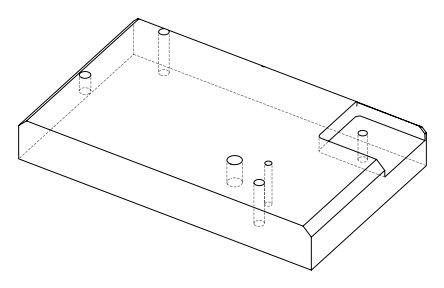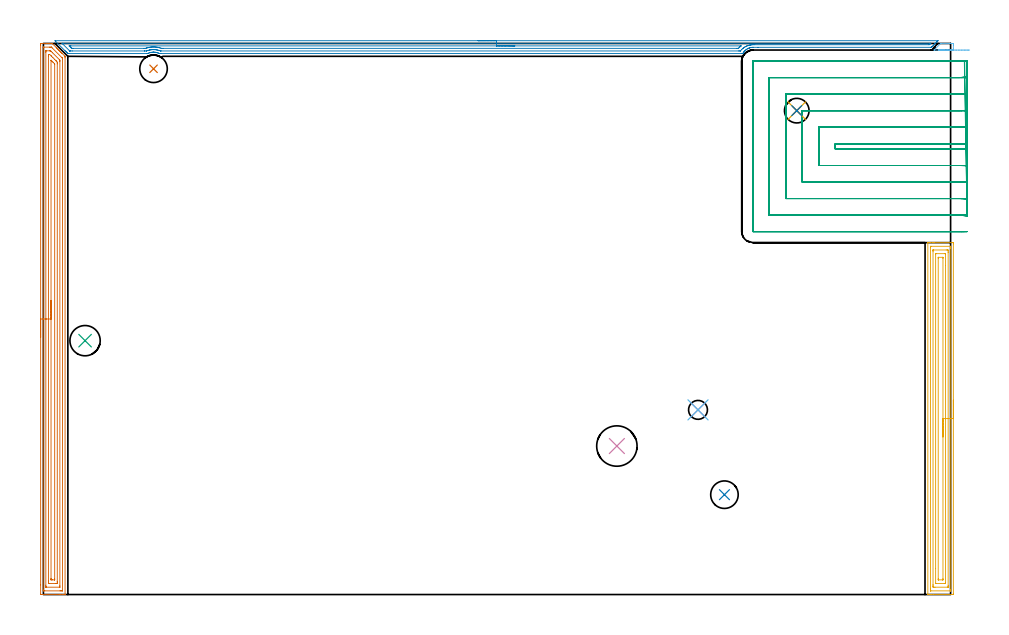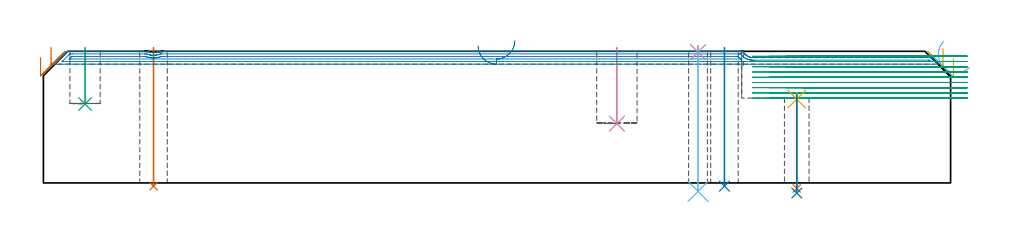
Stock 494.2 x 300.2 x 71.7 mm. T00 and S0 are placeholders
(PLAN: 14 operations, 8 tool changes, 67.8 min)
(1 INDEXABLE_INSERT_DRILL_THROUGH_HOLE_FROM_SOLID | STEP1HOLE_1 | NXT0302_001 | 0.3 min | 12627 mm3)
(2 INDEXABLE_INSERT_DRILL_THROUGH_HOLE_FROM_SOLID_1 | STEP1HOLE_3 | NXT0302_001 | 0.3 min | 12631 mm3)
(3 INDEXABLE_INSERT_DRILL_BLIND_HOLE_FROM_SOLID | STEP1POCKET | NXT0302_004 | 0.12 min | 6079 mm3)
(4 INDEXABLE_INSERT_DRILL_BLIND_HOLE_FROM_SOLID_1 | STEP1POCKET_1 | NXT0302_015 | 0.17 min | 14854 mm3)
(5 AREA_MILL | FG_CHAMFER_SURFACE | UGT0205_001 | 7.97 min | 19191 mm3)
(6 AREA_MILL_1 | FG_CHAMFER_SURFACE_1 | UGT0205_001 | 0.27 min | 1027 mm3)
(7 AREA_MILL_2 | FG_CHAMFER_SURFACE_2 | UGT0205_001 | 12.2 min | 26550 mm3)
(8 AREA_MILL_3 | FG_CHAMFER_SURFACE_3 | UGT0205_001 | 10.78 min | 11564 mm3)
(9 MILL_SLOT | SLOT_PARTIAL_RECTANGULAR | NXT0201_011 | Follow Part, ap 3, ae 75% | 34.86 min | 302110 mm3)
(10 SPOT_DRILL | STEP1HOLE | NXT0321_9005460120000 | 0.03 min | 15 mm3)
(11 SPOT_DRILL_1 | STEP1HOLE_2 | NXT0321_9005460120000 | 0.04 min | 6 mm3)
(12 DRILL_THROUGH_HOLE_INTO_CENTER | STEP1HOLE | UGT0301_216 | 0.31 min | 5914 mm3)
(13 DRILL_THROUGH_HOLE_INTO_CENTER_1 | STEP1HOLE_2 | NXT0301_055 | 0.21 min | 2538 mm3)
(14 DRILL_TO_ENLARGE_THROUGH_HOLE | STEP1HOLE_2 | UGT0301_268 | 0.22 min | 3955 mm3)
(TOOL NXT0302_001 | Index. Insert Drill 15mm [880-D1500L20-05] | D15 PA176 FL75 Z2)
(TOOL NXT0302_004 | Index. Insert Drill 16.5mm [880-D1650L20-05] | D16.5 PA176 FL83 Z2)
(TOOL NXT0302_015 | Index. Insert Drill 22mm [880-D2200L25-03] | D22 PA176 FL66 Z2)
(TOOL UGT0205_001 | Chamfer Mill 20 x 3 x 45 deg. | D20 FL50 Z2)
(TOOL NXT0201_011 | ENDMILL 12mm [2P460-1200-NA 1630] | D12 FL38 Z6)
(TOOL NXT0321_9005460120000 | NC Spot Drill, 142deg, 12mm, Carbide, Uncoated | D12 PA142 FL30 Z2)
(TOOL UGT0301_216 | Twist Drill 10.3 mm | D10.3 PA118 FL82 Z2)
(TOOL NXT0301_055 | Carbide Drill 8.4mm [860.1-0840-042A1-MM 2214] | D8.4 PA140 FL61 Z2)
(TOOL UGT0301_268 | Twist Drill 13.4 mm | D13.4 PA118 FL108 Z2)
(OP 1 INDEXABLE_INSERT_DRILL_THROUGH_HOLE_FROM_SOLID)
G17 G21 G94 G90
T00 M6
G54
G17 G0 G90 X60. Y286.4 S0 M3
G43 Z81.7 H1
G94 G81 G98 Z-1.762 F250. R73.7
G80
M5
M2
(OP 2 INDEXABLE_INSERT_DRILL_THROUGH_HOLE_FROM_SOLID_1)
G17 G21 G94 G90
T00 M6
G54
G17 G0 G90 X371. Y54.4 S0 M3
G43 Z81.7 H1
G94 G81 G98 Z-1.762 F250. R73.7
G80
M5
M2
(OP 3 INDEXABLE_INSERT_DRILL_BLIND_HOLE_FROM_SOLID)
G17 G21 G94 G90
T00 M6
G54
G17 G0 G90 X22.7 Y138.3 S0 M3
G43 Z81.7 H1
G94 G81 G98 Z43. F250. R73.7
G80
M5
M2
(OP 4 INDEXABLE_INSERT_DRILL_BLIND_HOLE_FROM_SOLID_1)
G17 G21 G94 G90
T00 M6
G54
G17 G0 G90 X312.4 Y80.9 S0 M3
G43 Z81.7 H1
G94 G81 G98 Z32.3 F250. R73.7
G80
M5
M2
(OP 5 AREA_MILL)
G17 G21 G94 G90
T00 M6
G54
G17 G0 G90 X495.7 Y105.85 S1061 M3
G43 Z81.7 H0
Z67.8
G94 G1 Y105.812 Z66.928 F250.
Y105.698 Z66.064
Y105.509 Z65.212
Y105.247 Z64.38
Y104.913 Z63.574
Y104.51 Z62.8
Y104.042 Z62.064
Y103.51 Z61.372
Y102.921 Z60.729
Y102.278 Z60.14
Y101.586 Z59.608
Y100.85 Z59.14
Y100.076 Z58.737
Y99.27 Z58.403
Y98.438 Z58.141
Y97.586 Z57.952
Y96.722 Z57.838
Y95.85 Z57.8
Y0.628
X495.695 Y0.115 Z57.803
X495.692 Y0.01 Z57.806
X495.582 Y0. Z57.915
X484.807 Z68.688
X483.41 Z70.086
X483.055 Z70.44
X482.107 Z71.393
X481.953 Z71.539
X481.892 Z71.6
X481.803 Y0.01 Z71.688
X481.8 Y0.181 Z71.7
Y191.519
X481.802 Y191.69 Z71.689
X481.951 Y191.697 Z71.541
X482.107 Y191.7 Z71.392
X482.343 Z71.156
X483.055 Z70.44
X484.286 Z69.21
X484.807 Z68.688
X485.423 Z68.072
X495.322 Z58.176
X495.585 Y191.697 Z57.913
X495.692 Y191.69 Z57.806
X495.699 Y191.581 Z57.799
X495.7 Y191.071 Z57.8
Y95.85
X494.286 Z59.214
X494.285 Y2.58 Z59.215
Y2.417
X494.28 Y2.052 Z59.22
X494.279 Y2.015 Z59.221
X494.222 Y2.01 Z59.278
X494.114 Y2.004 Z59.386
X493.977 Y2.001 Z59.523
X483.462 Z70.038
X483.279 Y2.006 Z70.221
X483.245 Y2.01 Z70.255
X483.221 Y2.017 Z70.279
X483.22 Y2.059 Z70.28
X483.216 Y2.252 Z70.284
X483.215 Y2.417 Z70.285
X483.214 Y3.148 Z70.286
X483.215 Y189.12 Z70.285
X483.216 Y189.283 Z70.284
X483.22 Y189.648 Z70.28
X483.221 Y189.685 Z70.279
X483.278 Y189.69 Z70.222
X483.386 Y189.696 Z70.114
X483.523 Y189.699 Z69.977
X494.038 Z59.462
X494.221 Y189.694 Z59.279
X494.255 Y189.69 Z59.245
X494.279 Y189.683 Z59.221
X494.28 Y189.641 Z59.22
X494.284 Y189.448 Z59.216
X494.285 Y189.283 Z59.215
X494.286 Y188.552 Z59.214
Y95.85
X492.872 Z60.628
X492.871 Y4.917 Z60.629
X492.868 Y4.205 Z60.632
X492.865 Y4.029 Z60.635
X492.863 Y4.01 Z60.637
X492.843 Y4.007 Z60.657
X492.793 Y4.003 Z60.707
X492.693 Y4.001 Z60.807
X485.683 Y4. Z67.817
X485.004 Y4.004 Z68.496
X484.807 Y4.01 Z68.693
X484.635 Y4.032 Z68.865
X484.632 Y4.205 Z68.868
X484.63 Y4.386 Z68.87
X484.629 Y5.099 Z68.871
X484.628 Y5.281 Z68.872
X484.629 Y186.783 Z68.871
X484.632 Y187.495 Z68.868
X484.635 Y187.671 Z68.865
X484.637 Y187.69 Z68.863
X484.657 Y187.693 Z68.843
X484.707 Y187.697 Z68.793
X484.807 Y187.699 Z68.693
X491.817 Y187.7 Z61.683
X492.496 Y187.696 Z61.004
X492.693 Y187.69 Z60.807
X492.865 Y187.668 Z60.635
X492.868 Y187.495 Z60.632
X492.87 Y187.314 Z60.63
X492.871 Y186.601 Z60.629
X492.872 Y186.419 Z60.628
Y95.85
X491.457 Z62.043
Y6.36
X491.455 Y6.184 Z62.045
X491.452 Y6.044 Z62.048
X491.45 Y6.01 Z62.05
X491.429 Y6.007 Z62.071
X491.375 Y6.004 Z62.125
X490.941 Y6. Z62.559
X486.559 Z66.941
X486.126 Y6.004 Z67.374
X486.073 Y6.007 Z67.427
X486.052 Y6.01 Z67.448
X486.049 Y6.024 Z67.451
X486.045 Y6.088 Z67.455
X486.044 Y6.149 Z67.456
X486.043 Y14.18 Z67.457
Y185.34
X486.045 Y185.516 Z67.455
X486.048 Y185.656 Z67.452
X486.05 Y185.69 Z67.45
X486.071 Y185.693 Z67.429
X486.125 Y185.696 Z67.375
X486.559 Y185.7 Z66.941
X490.941 Z62.559
X491.374 Y185.696 Z62.126
X491.427 Y185.693 Z62.073
X491.448 Y185.69 Z62.052
X491.451 Y185.676 Z62.049
X491.455 Y185.612 Z62.045
X491.456 Y185.551 Z62.044
X491.457 Y179.253 Z62.043
Y95.85
X490.043 Z63.457
Y8.675
X490.039 Y8.239 Z63.461
X490.036 Y8.024 Z63.464
X490.031 Y8.009 Z63.469
X490.002 Y8.006 Z63.498
X489.945 Y8.002 Z63.555
X489.85 Y8. Z63.65
X487.573 Y8.001 Z65.927
X487.52 Y8.002 Z65.98
X487.482 Y8.006 Z66.018
X487.465 Y8.01 Z66.035
X487.464 Y8.026 Z66.036
X487.46 Y8.235 Z66.04
X487.457 Y8.654 Z66.043
Y183.025
X487.461 Y183.461 Z66.039
X487.464 Y183.676 Z66.036
X487.469 Y183.69 Z66.031
X487.498 Y183.694 Z66.002
X487.556 Y183.697 Z65.944
X487.65 Y183.7 Z65.85
X489.927 Y183.699 Z63.573
X489.98 Y183.698 Z63.52
X490.018 Y183.694 Z63.482
X490.035 Y183.69 Z63.465
X490.036 Y183.674 Z63.464
X490.04 Y183.465 Z63.46
X490.043 Y183.046 Z63.457
Y95.85
Y94.978 Z63.495
Y94.114 Z63.609
Y93.262 Z63.798
Y92.43 Z64.06
Y91.624 Z64.394
Y90.85 Z64.797
Y90.114 Z65.265
Y89.422 Z65.796
Y88.779 Z66.386
Y88.19 Z67.029
Y87.658 Z67.721
Y87.19 Z68.457
Y86.787 Z69.231
Y86.453 Z70.037
Y86.191 Z70.869
Y86.002 Z71.72
Y85.888 Z72.585
Y85.85 Z73.457
G0 Z81.7
M5
M2
(OP 6 AREA_MILL_1)
G17 G21 G94 G90
T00 M6
G54
G17 G0 G90 X504.592 Y296.601 S1061 M3
G43 Z81.7 H0
Z63.
G94 G1 X503.947 Y296.6 Z62.413 F250.
X503.253 Z61.884
X502.516 Z61.418
X501.741 Z61.018
X500.934 Z60.686
X500.101 Z60.427
X499.248 Z60.241
X498.383 Z60.13
X497.511 Z60.095
X496.64 Z60.135
X495.775 Z60.252
X494.924 Z60.444
X494.093 Z60.709
X493.288 Z61.045
X492.516 Z61.451
X491.782 Z61.922
X491.091 Z62.455
X490.45 Z63.047
X489.199 Z64.3
X485.261 Y296.601 Z68.238
X485.215 Y296.61 Z68.282
X485.221 Y296.622 Z68.278
X488.618 Y300.019 Z64.88
X488.692 Y300.093 Z64.804
X488.792 Y300.19 Z64.704
X488.827 Y300.2 Z64.67
X493.593 Z59.906
X494.405 Z59.089
X494.878 Z58.616
X495.284 Y300.196 Z58.21
X495.69 Y300.192 Z57.805
X495.693 Y300.136 Z57.802
X495.699 Y299.725 Z57.801
X495.7 Y299.307 Z57.8
Y297.075
X495.696 Y296.606 Z57.799
X495.695 Y296.604 Z57.801
X495.69 Y296.6 Z57.805
X490.889 Z62.604
X490.45 Z63.047
X489.863 Z63.692
X489.334 Z64.386
X488.868 Z65.123
X488.467 Z65.898
X488.136 Z66.705
X487.877 Z67.538
X487.691 Z68.39
X487.579 Z69.256
X487.544 Z70.127
X487.585 Z70.999
X487.702 Z71.863
X487.894 Z72.714
X488.159 Z73.545
X488.495 Z74.35
X488.9 Z75.123
X489.372 Z75.857
X489.905 Z76.547
X490.496 Z77.189
G0 Z81.7
M5
M2
(OP 7 AREA_MILL_2)
G17 G21 G94 G90
T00 M6
G54
G17 G0 G90 X-1.5 Y140.1 S1061 M3
G43 Z81.7 H0
Z68.4
G94 G1 Y140.138 Z67.528 F250.
Y140.252 Z66.663
Y140.441 Z65.812
Y140.703 Z64.98
Y141.037 Z64.174
Y141.44 Z63.4
Y141.908 Z62.664
Y142.44 Z61.972
Y143.029 Z61.329
Y143.672 Z60.74
Y144.364 Z60.208
Y145.1 Z59.74
Y145.874 Z59.337
Y146.68 Z59.003
Y147.512 Z58.741
Y148.364 Z58.552
Y149.228 Z58.438
Y150.1 Z58.4
Y299.177
X-1.499 Y299.594 Z58.401
X-1.494 Y300.063 Z58.403
X-1.491 Y300.191 Z58.405
X-1.03 Y300.2 Z58.867
X1.619 Z61.513
X2.185 Z62.082
X2.502 Z62.398
X3.068 Z62.964
X3.384 Z63.279
X4.692 Z64.591
X4.796 Y300.199 Z64.693
X4.811 Y300.189 Z64.709
X5.024 Y299.976 Z64.924
X6.978 Y298.022 Z66.878
X7.192 Y297.809 Z67.09
X7.357 Y297.646 Z67.252
X7.518 Y297.483 Z67.416
X7.639 Y297.363 Z67.536
X7.798 Y297.204 Z67.693
X7.955 Y297.046 Z67.852
X8.085 Y296.916 Z67.983
X8.24 Y296.763 Z68.135
X8.391 Y296.61 Z68.289
X8.531 Y296.47 Z68.429
X8.681 Y296.321 Z68.577
X8.828 Y296.173 Z68.726
X8.977 Y296.024 Z68.875
X9.123 Y295.88 Z69.018
X9.265 Y295.736 Z69.162
X9.423 Y295.578 Z69.321
X9.564 Y295.438 Z69.46
X9.701 Y295.3 Z69.599
X9.87 Y295.131 Z69.768
X10.005 Y294.997 Z69.901
X10.138 Y294.863 Z70.036
X11.771 Y293.229 Z71.668
X11.795 Y293.202 Z71.691
X11.802 Y293.189 Z71.696
X11.8 Y292.454 Z71.7
Y0.16
X11.797 Y0.009 Z71.688
X11.79 Y0.007 Z71.681
X11.463 Y0. Z71.362
X11.079 Z70.979
X10.447 Z70.342
X9.248 Z69.145
X8.681 Z68.575
X-1.251 Z58.646
X-1.314 Y0.001 Z58.583
X-1.492 Y0.01 Z58.406
X-1.499 Y0.188 Z58.399
X-1.5 Y5.278 Z58.4
Y150.1
X-0.086 Z59.814
X-0.085 Y298.017 Z59.815
X-0.084 Y298.12 Z59.816
X-0.081 Y298.171 Z59.819
X-0.08 Y298.189 Z59.82
X-0.037 Y298.19 Z59.863
X0.351 Y298.198 Z60.251
X3.384 Y298.2 Z63.284
X3.881 Y298.199 Z63.781
X4.267 Y298.195 Z64.167
X4.322 Y298.191 Z64.222
X4.353 Y298.186 Z64.253
X4.382 Y298.16 Z64.282
X4.502 Y298.045 Z64.402
X4.741 Y297.809 Z64.641
X10.096 Y292.454 Z69.996
X10.276 Y292.271 Z70.176
X10.34 Y292.203 Z70.24
X10.374 Y292.164 Z70.274
X10.379 Y292.141 Z70.279
X10.381 Y292.038 Z70.281
X10.385 Y291.623 Z70.285
X10.386 Y291.561 Z70.286
X10.385 Y2.183 Z70.285
X10.384 Y2.08 Z70.284
X10.381 Y2.029 Z70.281
X10.38 Y2.011 Z70.28
X10.337 Y2.01 Z70.237
X9.949 Y2.002 Z69.849
X9.564 Y2. Z69.464
X9.068 Z68.968
X0.736 Z60.636
X0.238 Y2.002 Z60.138
X0.022 Y2.01 Z59.922
X-0.079 Y2.014 Z59.821
X-0.085 Y2.328 Z59.815
Y2.391
X-0.086 Y150.1 Z59.814
X1.328 Z61.228
X1.329 Y295.425 Z61.229
X1.332 Y296.024 Z61.232
X1.335 Y296.168 Z61.235
X1.344 Y296.19 Z61.244
X1.387 Y296.196 Z61.287
X1.445 Y296.199 Z61.345
X3.384 Z63.284
X3.559 Y296.197 Z63.459
X3.9 Y296.189 Z63.8
X4.075 Y296.024 Z63.975
X4.267 Y295.834 Z64.167
X4.97 Y295.131 Z64.87
X8.681 Y291.419 Z68.581
X8.865 Y291.229 Z68.765
X8.954 Y291.135 Z68.854
X8.964 Y290.962 Z68.864
X8.969 Y290.669 Z68.869
X8.971 Y290.376 Z68.871
Y4.775
X8.967 Y4.176 Z68.867
X8.965 Y4.032 Z68.865
X8.956 Y4.01 Z68.856
X8.913 Y4.004 Z68.813
X8.855 Y4.001 Z68.755
X1.619 Z61.519
X1.445 Y4.005 Z61.345
X1.335 Y4.01 Z61.235
X1.332 Y4.079 Z61.232
X1.329 Y4.176 Z61.229
X1.328 Y4.47 Z61.228
Y5.069
Y150.1
X2.743 Z62.643
Y293.102
X2.744 Y293.346 Z62.644
X2.749 Y293.988 Z62.649
X2.758 Y294.19 Z62.658
X2.962 Y294.193 Z62.862
X3.384 Z63.284
X3.433 Y294.19 Z63.333
X4.267 Y293.383 Z64.167
X4.305 Y293.346 Z64.205
X5.15 Y292.502 Z65.05
X6.09 Y291.561 Z65.99
X6.916 Y290.734 Z66.816
X6.978 Y290.669 Z66.878
X7.55 Y290.027 Z67.45
X7.553 Y289.776 Z67.453
X7.557 Y289.128 Z67.457
Y7.098
X7.556 Y6.854 Z67.456
X7.55 Y6.212 Z67.45
X7.542 Y6.01 Z67.442
X6.877 Y6. Z66.777
X3.384 Z63.284
X3.346 Z63.246
X2.954 Y6.006 Z62.854
X2.764 Y6.01 Z62.664
X2.75 Y6.115 Z62.65
X2.745 Y6.608 Z62.645
X2.743 Y6.854 Z62.643
Y7.502
Y150.1
X4.157 Z64.057
Y290.892
X4.158 Y290.966 Z64.058
X4.16 Y291.025 Z64.06
X4.162 Y291.033 Z64.062
X4.164 Z64.064
X4.179 Y291.021 Z64.079
X4.267 Y290.934 Z64.167
X4.533 Y290.669 Z64.433
X5.15 Y290.052 Z65.05
X5.425 Y289.776 Z65.325
X6.033 Y289.165 Z65.933
X6.1 Y289.093 Z66.
X6.132 Y289.057 Z66.032
X6.136 Y288.994 Z66.036
X6.14 Y288.884 Z66.04
X6.142 Y288.773 Z66.042
X6.143 Y8.416 Z66.043
X6.141 Y8.193 Z66.041
X6.137 Y8.045 Z66.037
X6.135 Y8.008 Z66.035
X6.13 Y8.006 Z66.03
X6.112 Y8.003 Z66.012
X6.033 Y8.001 Z65.933
X4.899 Y8. Z64.799
X4.267 Y8.004 Z64.167
X4.178 Y8.007 Z64.078
X4.169 Y8.009 Z64.069
X4.164 Y8.038 Z64.064
X4.16 Y8.155 Z64.06
X4.158 Y8.304 Z64.058
X4.157 Y8.527 Z64.057
Y8.639
Y150.1
Y150.972 Z64.095
Y151.836 Z64.209
Y152.688 Z64.398
Y153.52 Z64.66
Y154.326 Z64.994
Y155.1 Z65.397
Y155.836 Z65.865
Y156.528 Z66.396
Y157.171 Z66.986
Y157.76 Z67.629
Y158.292 Z68.321
Y158.76 Z69.057
Y159.163 Z69.831
Y159.497 Z70.637
Y159.759 Z71.469
Y159.948 Z72.32
Y160.062 Z73.185
Y160.1 Z74.057
G0 Z81.7
M5
M2
(OP 8 AREA_MILL_3)
G17 G21 G94 G90
T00 M6
G54
G17 G0 G90 X236.8 Y301.7 S1061 M3
G43 Z81.7 H0
Z74.7
G94 G1 X236.838 Z73.828 F250.
X236.952 Z72.963
X237.141 Z72.112
X237.403 Z71.28
X237.737 Z70.474
X238.14 Z69.7
X238.608 Z68.964
X239.14 Z68.272
X239.729 Z67.629
X240.372 Z67.04
X241.064 Z66.508
X241.8 Z66.04
X242.574 Z65.637
X243.38 Z65.303
X244.212 Z65.041
X245.063 Z64.852
X245.928 Z64.738
X246.8 Z64.7
X487.277
X487.283 Y301.695 Z64.704
X487.277 Y301.679 Z64.719
X487.22 Y301.62 Z64.779
X487.19 Y301.59 Z64.809
X486.979 Y301.378 Z65.02
X486.879 Y301.278 Z65.12
X486.681 Y301.081 Z65.319
X486.593 Y300.993 Z65.407
X486.44 Y300.838 Z65.559
X486.383 Y300.782 Z65.616
X485.753 Y300.153 Z66.247
X485.56 Y299.959 Z66.438
X484.913 Y299.313 Z67.087
X484.681 Y299.079 Z67.317
X484.074 Y298.474 Z67.926
X484.001 Y298.4 Z67.999
X483.738 Y298.141 Z68.254
X483.695 Y298.103 Z68.289
X483.554 Y298.1 Z68.3
X389.299
X386.619 Y298.098 Z68.301
X386.582
X386.564
X386.333 Y298.09 Z68.309
X386.276 Y298.086 Z68.311
X386.116 Y298.075 Z68.325
X385.671 Y298.026 Z68.373
X385.553 Y298.01 Z68.389
X385.279 Y297.946 Z68.447
X385.163 Y297.922 Z68.474
X384.832 Y297.83 Z68.565
X384.777 Y297.816 Z68.581
X384.619 Y297.76 Z68.639
X384.597 Y297.753 Z68.646
X384.385 Y297.675 Z68.719
X384.328 Y297.655 Z68.74
X383.885 Y297.467 Z68.932
X383.581 Y297.308 Z69.089
X383.286 Y297.136 Z69.262
X382.991 Y296.934 Z69.462
X382.73 Y296.726 Z69.674
X382.587 Y296.609 Z69.787
X382.337 Y296.386 Z70.013
X382.237 Y296.295 Z70.101
X382.2 Y296.262 Z70.135
X382.152 Y296.214 Z70.186
X382.098 Y296.158 Z70.241
X382.045 Y296.096 Z70.303
X381.967 Y296.002 Z70.394
X381.854 Y295.87 Z70.529
X381.779 Y295.782 Z70.617
X381.688 Y295.659 Z70.74
X381.616 Y295.562 Z70.834
X381.556 Y295.483 Z70.916
X381.487 Y295.389 Z71.009
X381.365 Y295.201 Z71.197
X381.315 Y295.122 Z71.274
X381.258 Y295.036 Z71.363
X381.205 Y294.953 Z71.446
X381.166 Y294.884 Z71.514
X381.061 Y294.703 Z71.688
X380.365 Y294.7 Z71.7
X64.097
X63.279 Y294.706 Z71.692
X63.204 Y294.732 Z71.667
X63.145 Y294.756 Z71.642
X62.833 Y294.888 Z71.51
X62.384 Y295.054 Z71.343
X62.37 Y295.058 Z71.339
X61.939 Y295.187 Z71.21
X61.864 Y295.204 Z71.19
X61.636 Y295.26 Z71.137
X61.49 Y295.295 Z71.102
X61.417 Y295.309 Z71.088
X61.213 Y295.347 Z71.051
X61.005 Y295.378 Z71.021
X60.934 Y295.389 Z71.01
X60.792 Y295.401 Z70.997
X60.756 Y295.405 Z70.994
X60.598 Y295.416 Z70.977
X60.524 Y295.419 Z70.972
X60.151 Y295.439 Z70.957
X60.146
X60.036 Y295.436 Z70.952
X59.943 Y295.434
X59.837 Z70.958
X59.704 Y295.432 Z70.96
X59.63 Y295.425 Z70.963
X59.395 Y295.411 Z70.984
X59.316 Y295.405 Z70.989
X59.066 Y295.389 Z71.009
X58.811 Y295.35 Z71.049
X58.8 Y295.348 Z71.051
X58.363 Y295.261 Z71.138
X58.29 Y295.242 Z71.156
X57.918 Y295.148 Z71.251
X57.469 Y295.004 Z71.396
X57.025 Y294.835 Z71.565
X56.95 Y294.801 Z71.598
X56.911 Y294.784 Z71.615
X56.716 Y294.704 Z71.689
X56.504 Y294.7 Z71.7
X14.066
X13.296 Y294.705 Z71.691
X13.173 Y294.827 Z71.571
X13.014 Y294.984 Z71.413
X12.875 Y295.122 Z71.273
X12.726 Y295.273 Z71.125
X12.59 Y295.409 Z70.988
X12.436 Y295.562 Z70.833
X12.279 Y295.72 Z70.678
X12.157 Y295.842 Z70.556
X11.996 Y296.002 Z70.393
X11.833 Y296.166 Z70.232
X6.668 Y301.332 Z65.068
X6.472 Y301.531 Z64.869
X6.319 Y301.693 Z64.706
X6.472 Y301.7 Z64.7
X246.8
Y300.286 Z66.114
X483.107 Z66.115
X483.223 Y300.285
X483.365 Y300.281 Z66.119
X483.418 Y300.279 Z66.121
X483.409 Y300.267 Z66.133
X483.328 Y300.181 Z66.219
X483.205 Y300.055 Z66.345
X483.107 Y299.958 Z66.442
X482.884 Y299.739 Z66.661
X482.657 Y299.519 Z66.881
X482.219 Y299.514 Z66.886
X387.518
X386.621 Y299.513 Z66.887
X386.182 Y299.494 Z66.906
X385.779 Y299.467 Z66.933
X385.725 Y299.461 Z66.939
X385.331 Y299.413 Z66.987
X384.992 Y299.362 Z67.038
X384.919 Y299.349 Z67.051
X384.832 Y299.33 Z67.07
X384.273 Y299.19 Z67.21
X384.126 Y299.15 Z67.25
X383.939 Y299.094 Z67.306
X383.599 Y298.974 Z67.426
X383.367 Y298.89 Z67.51
X383.045 Y298.759 Z67.641
X382.961 Y298.723 Z67.677
X382.78 Y298.64 Z67.76
X382.369 Y298.426 Z67.974
X382.152 Y298.3 Z68.1
X381.817 Y298.09 Z68.31
X381.358 Y297.76 Z68.64
X381.301 Y297.718 Z68.682
X381.286 Y297.706 Z68.694
X381.258 Y297.683 Z68.717
X380.827 Y297.305 Z69.095
X380.38 Y296.881 Z69.519
X380.373 Y296.873 Z69.527
X379.758 Y296.121 Z70.279
X379.666 Y296.119 Z70.281
X379.472 Y296.115 Z70.285
X379.357
X378.578 Y296.114 Z70.286
X64.097 Y296.115 Z70.285
X63.982
X63.886 Y296.119 Z70.281
X63.839 Y296.121 Z70.279
X63.773 Y296.143 Z70.257
X63.536 Y296.223 Z70.177
X63.204 Y296.338 Z70.062
X62.712 Y296.486 Z69.914
X62.31 Y296.586 Z69.814
X61.968 Y296.663 Z69.737
X61.561 Y296.739 Z69.661
X61.483 Y296.751 Z69.649
X61.417 Y296.759 Z69.641
X61.006 Y296.801 Z69.599
X60.568 Y296.837 Z69.563
X60.524 Y296.839 Z69.561
X60.09 Y296.849 Z69.551
X59.63
X58.831 Y296.788 Z69.612
X58.737 Y296.777 Z69.623
X58.369 Y296.723 Z69.677
X58.06 Y296.668 Z69.732
X57.962 Y296.648 Z69.752
X57.843 Y296.621 Z69.779
X57.34 Y296.497 Z69.903
X56.95 Y296.383 Z70.017
X56.657 Y296.288 Z70.112
X56.181 Y296.124 Z70.276
X56.057 Y296.119 Z70.281
X55.94 Y296.117 Z70.283
X55.163 Y296.114 Z70.286
X55.049
X15.739
X14.96 Y296.116 Z70.284
X14.57 Y296.118 Z70.282
X14.376 Y296.121 Z70.279
X14.336 Y296.126 Z70.274
X14.31 Y296.147 Z70.253
X14.26 Y296.193 Z70.207
X14.066 Y296.384 Z70.016
X10.493 Y299.957 Z66.443
X10.257 Y300.197 Z66.203
X10.217 Y300.239 Z66.161
X10.184 Y300.277 Z66.123
X10.228 Y300.279 Z66.121
X10.493 Y300.284 Z66.116
X10.608 Y300.285 Z66.115
X246.8 Y300.286 Z66.114
Y298.872 Z67.528
X379.707 Y298.871 Z67.529
X379.864 Y298.87 Z67.53
X379.99 Y298.867 Z67.533
X380.055 Y298.865 Z67.535
X380.011 Y298.824 Z67.576
X379.788 Y298.64 Z67.76
X379.617 Y298.496 Z67.904
X379.472 Y298.371 Z68.029
X379.149 Y298.078 Z68.322
X378.814 Y297.76 Z68.64
X378.578 Y297.536 Z68.864
X377.919 Y297.53 Z68.87
X377.685 Y297.529 Z68.871
X65.225
X64.991 Y297.53 Z68.87
X64.326 Y297.536 Z68.864
X64.097 Y297.607 Z68.793
X63.597 Y297.76 Z68.64
X63.204 Y297.866 Z68.534
X63.06 Y297.902 Z68.498
X62.31 Y298.06 Z68.34
X61.942 Y298.123 Z68.277
X61.417 Y298.187 Z68.213
X60.943 Y298.227 Z68.173
X60.524 Y298.25 Z68.15
X60.014 Y298.262 Z68.138
X59.63 Y298.257 Z68.143
X59.153 Y298.23 Z68.17
X58.737 Y298.201 Z68.199
X58.329 Y298.162 Z68.238
X57.843 Y298.087 Z68.313
X57.566 Y298.034 Z68.366
X56.95 Y297.9 Z68.5
X56.836 Y297.873 Z68.527
X56.406 Y297.76 Z68.64
X56.137 Y297.681 Z68.719
X56.057 Y297.657 Z68.743
X55.715 Y297.552 Z68.848
X55.644 Y297.535 Z68.865
X55.563 Y297.533 Z68.867
X55.397 Y297.53 Z68.87
X55.163 Y297.529 Z68.871
X54.505 Y297.528 Z68.872
X16.088 Y297.529 Z68.871
X15.853 Y297.53 Z68.87
X15.618 Y297.532 Z68.868
X15.461 Y297.536 Z68.864
X15.365 Y297.546 Z68.854
X15.321 Y297.587 Z68.813
X15.141 Y297.76 Z68.64
X14.96 Y297.94 Z68.46
X14.26 Y298.64 Z67.76
X14.066 Y298.836 Z67.564
X14.042 Y298.868 Z67.532
X14.066 Y298.87 Z67.53
X14.724 Y298.871 Z67.529
X14.96 Y298.872 Z67.528
X246.8
X247.672 Z67.567
X248.536 Z67.68
X249.388 Z67.869
X250.22 Z68.132
X251.026 Z68.465
X251.8 Z68.868
X252.536 Z69.337
X253.228 Z69.868
X253.871 Z70.457
X254.46 Z71.101
X254.991 Z71.793
X255.46 Z72.528
X255.863 Z73.302
X256.197 Z74.108
X256.459 Z74.94
X256.648 Z75.792
X256.762 Z76.657
X256.8 Z77.528
G0 Z81.7
M5
M2
(OP 9 MILL_SLOT)
G17 G21 G94 G90
T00 M6
G54
G17 G0 G90 X503.198 Y245.728 S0 M3
G43 Z81.842 H1
Z68.993
G94 G1 X500.2 Y245.626 F250.
G2 X498.672 Y245.6 R45. F500.
G1 X431.4
Y242.7
X498.672
G2 X500.2 Y242.674 R45.
G1 X503.198 Y242.572 F250.
X503.197 Y254.76
X500.2 Y254.632
G2 X498.672 Y254.6 R36. F500.
G1 X422.4
Y233.7
X498.672
G2 X500.2 Y233.668 R36.
G1 X503.197 Y233.54 F250.
X503.195 Y263.813
X500.2 Y263.643
G2 X498.672 Y263.6 R27. F500.
G1 X413.4
Y224.7
X498.672
G2 X500.2 Y224.657 R27.
G1 X503.195 Y224.487 F250.
X503.189 Y272.92
X500.2 Y272.665
G2 X498.672 Y272.6 R18. F500.
G1 X404.4
Y215.7
X498.672
G2 X500.2 Y215.635 R18.
G1 X503.189 Y215.38 F250.
X503.156 Y282.24
X500.2 Y281.731
G2 X498.672 Y281.6 R9. F500.
G1 X395.4
Y206.7
X498.672
G2 X500.2 Y206.569 R9.
G1 X503.156 Y206.06 F250.
X501.672 Y290.6
X498.672
X386.6 F500.
G3 X386.4 Y290.4 R0.2
G1 Y197.9
G3 X386.6 Y197.7 R0.2
G1 X498.672
X501.672 F250.
G0 X503.199 Y245.709 Z66.144
G1 X500.2 Y245.62
G2 X498.867 Y245.6 R45. F500.
G1 X431.4
Y242.7
X498.797
G2 X500.2 Y242.678 R45.
G1 X503.199 Y242.585 F250.
X503.198 Y254.736
X500.2 Y254.625
G2 X498.867 Y254.6 R36. F500.
G1 X422.4
Y233.7
X498.797
G2 X500.2 Y233.673 R36.
G1 X503.198 Y233.556 F250.
X503.196 Y263.781
X500.2 Y263.633
G2 X498.867 Y263.6 R27. F500.
G1 X413.4
Y224.7
X498.797
G2 X500.2 Y224.664 R27.
G1 X503.196 Y224.508 F250.
X503.192 Y272.872
X500.2 Y272.649
G2 X498.867 Y272.6 R18. F500.
G1 X404.4
Y215.7
X498.797
G2 X500.2 Y215.645 R18.
G1 X503.191 Y215.411 F250.
X503.167 Y282.144
X500.2 Y281.699
G2 X498.867 Y281.6 R9. F500.
G1 X395.4
Y206.7
X498.797
G2 X500.2 Y206.59 R9.
G1 X503.163 Y206.122 F250.
X501.867 Y290.6
X498.867
X386.6 F500.
G3 X386.4 Y290.4 R0.2
G1 Y197.9
G3 X386.6 Y197.7 R0.2
G1 X498.797
X501.797 F250.
G0 X503.2 Y245.604 Z63.294
G1 X500.2 Y245.6
X500.136 F500.
X431.4
Y242.7
X500.137
X500.2
X503.2 Y242.696 F250.
Y254.605
X500.2 Y254.6
X500.136 F500.
X422.4
Y233.7
X500.137
X500.2
X503.2 Y233.695 F250.
Y263.607
X500.2 Y263.6
X500.136 F500.
X413.4
Y224.7
X500.137
X500.2
X503.2 Y224.693 F250.
Y272.611
X500.2 Y272.6
X500.136 F500.
X404.4
Y215.7
X500.137
X500.2
X503.2 Y215.689 F250.
Y281.622
X500.2 Y281.6
X500.136 F500.
X395.4
Y206.7
X500.137
X500.2
X503.2 Y206.679 F250.
X503.136 Y290.6
X500.136
X386.6 F500.
G3 X386.4 Y290.4 R0.2
G1 Y197.9
G3 X386.6 Y197.7 R0.2
G1 X500.137
X503.137 F250.
G0 X503.2 Y245.6 Z60.445
G1 X500.2
X431.4 F500.
Y242.7
X500.2
X503.2 F250.
Y254.6
X500.2
X422.4 F500.
Y233.7
X500.2
X503.2 F250.
Y263.6
X500.2
X413.4 F500.
Y224.7
X500.2
X503.2 F250.
Y272.6
X500.2
X404.4 F500.
Y215.7
X500.2
X503.2 F250.
Y281.6
X500.2
X395.4 F500.
Y206.7
X500.2
X503.2 F250.
Y290.6
X500.2
X386.6 F500.
G3 X386.4 Y290.4 R0.2
G1 Y197.9
G3 X386.6 Y197.7 R0.2
G1 X500.2
X503.2 F250.
G0 Y245.6 Z57.596
G1 X500.2
X431.4 F500.
Y242.7
X500.2
X503.2 F250.
Y254.6
X500.2
X422.4 F500.
Y233.7
X500.2
X503.2 F250.
Y263.6
X500.2
X413.4 F500.
Y224.7
X500.2
X503.2 F250.
Y272.6
X500.2
X404.4 F500.
Y215.7
X500.2
X503.2 F250.
Y281.6
X500.2
X395.4 F500.
Y206.7
X500.2
X503.2 F250.
Y290.6
X500.2
X386.6 F500.
G3 X386.4 Y290.4 R0.2
G1 Y197.9
G3 X386.6 Y197.7 R0.2
G1 X500.2
X503.2 F250.
G0 Y245.6 Z54.747
G1 X500.2
X431.4 F500.
Y242.7
X500.2
X503.2 F250.
Y254.6
X500.2
X422.4 F500.
Y233.7
X500.2
X503.2 F250.
Y263.6
X500.2
X413.4 F500.
Y224.7
X500.2
X503.2 F250.
Y272.6
X500.2
X404.4 F500.
Y215.7
X500.2
X503.2 F250.
Y281.6
X500.2
X395.4 F500.
Y206.7
X500.2
X503.2 F250.
Y290.6
X500.2
X386.6 F500.
G3 X386.4 Y290.4 R0.2
G1 Y197.9
G3 X386.6 Y197.7 R0.2
G1 X500.2
X503.2 F250.
G0 Y245.6 Z51.898
G1 X500.2
X431.4 F500.
Y242.7
X500.2
X503.2 F250.
Y254.6
X500.2
X422.4 F500.
Y233.7
X500.2
X503.2 F250.
Y263.6
X500.2
X413.4 F500.
Y224.7
X500.2
X503.2 F250.
Y272.6
X500.2
X404.4 F500.
Y215.7
X500.2
X503.2 F250.
Y281.6
X500.2
X395.4 F500.
Y206.7
X500.2
X503.2 F250.
Y290.6
X500.2
X386.6 F500.
G3 X386.4 Y290.4 R0.2
G1 Y197.9
G3 X386.6 Y197.7 R0.2
G1 X500.2
X503.2 F250.
G0 Y245.6 Z49.049
G1 X500.2
X431.4 F500.
Y242.7
X500.2
X503.2 F250.
Y254.6
X500.2
X422.4 F500.
Y233.7
X500.2
X503.2 F250.
Y263.6
X500.2
X413.4 F500.
Y224.7
X500.2
X503.2 F250.
Y272.6
X500.2
X404.4 F500.
Y215.7
X500.2
X503.2 F250.
Y281.6
X500.2
X395.4 F500.
Y206.7
X500.2
X503.2 F250.
Y290.6
X500.2
X386.6 F500.
G3 X386.4 Y290.4 R0.2
G1 Y197.9
G3 X386.6 Y197.7 R0.2
G1 X500.2
X503.2 F250.
G0 Y245.6 Z46.2
G1 X500.2
X431.4 F500.
Y242.7
X500.2
X503.2 F250.
Y254.6
X500.2
X422.4 F500.
Y233.7
X500.2
X503.2 F250.
Y263.6
X500.2
X413.4 F500.
Y224.7
X500.2
X503.2 F250.
Y272.6
X500.2
X404.4 F500.
Y215.7
X500.2
X503.2 F250.
Y281.6
X500.2
X395.4 F500.
Y206.7
X500.2
X503.2 F250.
Y290.6
X500.2
X386.6 F500.
G3 X386.4 Y290.4 R0.2
G1 Y197.9
G3 X386.6 Y197.7 R0.2
G1 X500.2
X503.2 F250.
G0 Z81.842
M5
M2
(OP 10 SPOT_DRILL)
G17 G21 G94 G90
T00 M6
G54
G17 G0 G90 X356.6 Y100.6 S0 M3
G43 Z81.7 H0
G94 G81 G98 Z71.257 F250. R74.7
G80
M5
M2
(OP 11 SPOT_DRILL_1)
G17 G21 G94 G90
T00 M6
G54
G17 G0 G90 X410.4 Y263.6 S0 M3
G43 Z81.7 H0
G94 G81 G98 Z45.623 F250. R49.2
G80
M5
M2
(OP 12 DRILL_THROUGH_HOLE_INTO_CENTER)
G17 G21 G94 G90
T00 M6
G54
G17 G0 G90 X356.6 Y100.6 S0 M3
G43 Z81.7 H0
G94 G73 G98 Z-4.594 F250. Q9.537 R73.7
G80
M5
M2
(OP 13 DRILL_THROUGH_HOLE_INTO_CENTER_1)
G17 G21 G94 G90
T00 M6
G54
G17 G0 G90 X410.4 Y263.6 S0 M3
G43 Z81.7 H1
G94 G73 G98 Z-3.029 F250. Q8.205 R48.2
G80
M5
M2
(OP 14 DRILL_TO_ENLARGE_THROUGH_HOLE)
G17 G21 G94 G90
T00 M6
G54
G17 G0 G90 X410.4 Y263.6 S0 M3
G43 Z81.7 H0
G94 G73 G98 Z-5.526 F250. Q12.931 R48.2
G80
M5
M2
